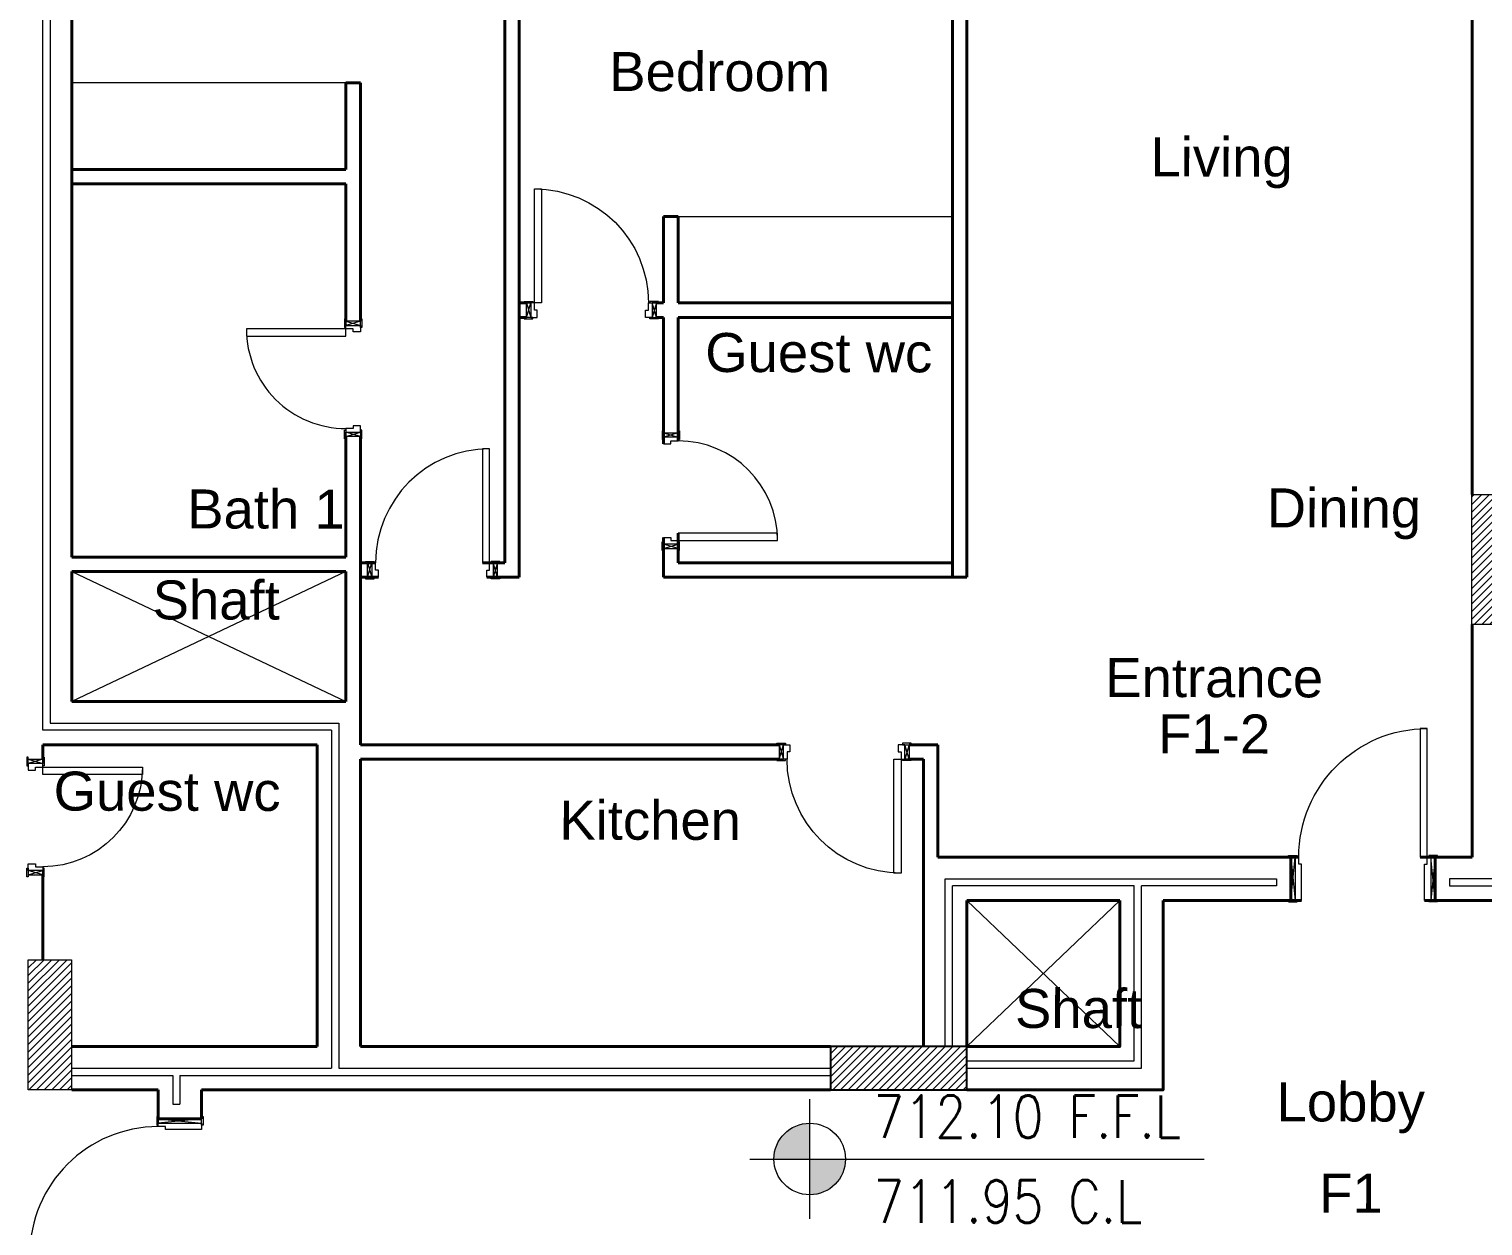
# Model space of a CAD drawing. Header units: metres. Extents: x -322116 to -321123, y -26723 to -26468.
# Drawn here: x -321528.41 to -321518.34, y -26549.2 to -26540.91 of the extents above; entities that cross this region are included whole.
import ezdxf

# ---------------------------------------------------------------- set-up
doc = ezdxf.new("R2010")
doc.units = ezdxf.units.M
doc.header["$LTSCALE"] = 7
doc.header["$MEASUREMENT"] = 0
doc.layers.add('020-HATCH', color=7, linetype='Continuous')
for name, color, linetype, lineweight in [('1363TRXX-AS003$0$A-FLOR-IDEN', 4, 'Continuous', 18), ('A-ANNO-TXT3', 6, 'Continuous', 30), ('A-DOOR', 134, 'Continuous', 18), ('A-FURN-FIXT', 114, 'Continuous', 9), ('A-PATT', 8, 'Continuous', 5), ('A-WALL-BLWO', 7, 'Continuous', 40), ('L-Structure', 5, 'Continuous', 15), ('PATT-CONC', 8, 'Continuous', 9), ('XREF-W09-A-ELEV04$0$A--SECT-TILE', 32, 'Continuous', 5)]:
    doc.layers.add(name, color=color, linetype=linetype, lineweight=lineweight)
doc.styles.add('1363TRXX-AS003$0$EG_SIMPLEX', font='SIMPLEX.shx')
doc.styles.get("Standard").update_dxf_attribs({"font": 'romans.shx', "height": 0.5})

# ---------------------------------------------------------------- blocks, each defined once
blk = doc.blocks.new('*U571')
for p, q in [((-250, -50), (-220, -150)), ((-250, -150), (-220, -50)), ((550, -50), (520, -150)), ((550, -150), (520, -50))]:
    blk.add_line(p, q)
for points in [[(445, 640), (445, -50), (495, -50), (495, 640)], [(-265, -40), (-205, -40), (-205, -50), (-265, -50)], [(-220, -150), (-250, -150), (-250, -50), (-220, -50)], [(-195, -50), (-220, -50), (-220, -150), (-175, -150), (-175, -100), (-195, -100), (-195, -50)], [(495, -50), (520, -50), (520, -150), (475, -150), (475, -100), (495, -100), (495, -50)], [(565, -40), (505, -40), (505, -50), (565, -50)], [(520, -150), (550, -150), (550, -50), (520, -50)], [(-265, -160), (-205, -160), (-205, -150), (-265, -150)], [(565, -160), (505, -160), (505, -150), (565, -150)]]:
    blk.add_lwpolyline(points, close=True)
blk.add_arc((495, -50), 690, 90, 180)
blk = doc.blocks.new('*U64')
for p, q in [((-200, 0), (-170, -300)), ((-200, -300), (-170, 0)), ((800, 0), (770, -300)), ((800, -300), (770, 0))]:
    blk.add_line(p, q)
for points in [[(-95, 890), (-95, 0), (-145, 0), (-145, 890)], [(-215, 10), (-155, 10), (-155, 0), (-215, 0)], [(-170, -300), (-200, -300), (-200, 0), (-170, 0)], [(-145, 0), (-170, 0), (-170, -300), (-125, -300), (-125, -50), (-145, -50), (-145, 0)], [(745, 0), (770, 0), (770, -300), (725, -300), (725, -50), (745, -50), (745, 0)], [(815, 10), (755, 10), (755, 0), (815, 0)], [(770, -300), (800, -300), (800, 0), (770, 0)], [(-215, -310), (-155, -310), (-155, -300), (-215, -300)], [(815, -310), (755, -310), (755, -300), (815, -300)]]:
    blk.add_lwpolyline(points, close=True)
blk.add_arc((-145, 0), 890, 0, 90)
blk = doc.blocks.new('*U575')
for p, q in [((-200, 0), (-170, -300)), ((-200, -300), (-170, 0)), ((800, 0), (770, -300)), ((800, -300), (770, 0))]:
    blk.add_line(p, q)
for points in [[(-95, 890), (-95, 0), (-145, 0), (-145, 890)], [(-215, 10), (-155, 10), (-155, 0), (-215, 0)], [(-170, -300), (-200, -300), (-200, 0), (-170, 0)], [(-145, 0), (-170, 0), (-170, -300), (-125, -300), (-125, -50), (-145, -50), (-145, 0)], [(745, 0), (770, 0), (770, -300), (725, -300), (725, -50), (745, -50), (745, 0)], [(815, 10), (755, 10), (755, 0), (815, 0)], [(770, -300), (800, -300), (800, 0), (770, 0)], [(-215, -310), (-155, -310), (-155, -300), (-215, -300)], [(815, -310), (755, -310), (755, -300), (815, -300)]]:
    blk.add_lwpolyline(points, close=True)
blk.add_arc((-145, 0), 890, 0, 90)
blk = doc.blocks.new('*U572')
for p, q in [((-350, -50), (-320, -150)), ((-350, -150), (-320, -50)), ((550, -50), (520, -150)), ((550, -150), (520, -50))]:
    blk.add_line(p, q)
for points in [[(445, 740), (445, -50), (495, -50), (495, 740)], [(-365, -40), (-305, -40), (-305, -50), (-365, -50)], [(-320, -150), (-350, -150), (-350, -50), (-320, -50)], [(-295, -50), (-320, -50), (-320, -150), (-275, -150), (-275, -100), (-295, -100), (-295, -50)], [(495, -50), (520, -50), (520, -150), (475, -150), (475, -100), (495, -100), (495, -50)], [(565, -40), (505, -40), (505, -50), (565, -50)], [(520, -150), (550, -150), (550, -50), (520, -50)], [(-365, -160), (-305, -160), (-305, -150), (-365, -150)], [(565, -160), (505, -160), (505, -150), (565, -150)]]:
    blk.add_lwpolyline(points, close=True)
blk.add_arc((495, -50), 790, 90, 180)
blk = doc.blocks.new('building')
at = {"layer": 'A-FURN-FIXT'}
for p, q in [((-321721.2118, -26541.2831), (-321723.1118, -26541.2831)), ((-321718.9118, -26542.2081), (-321717.0118, -26542.2081))]:
    blk.add_line(p, q, dxfattribs=at)
at = {"layer": 'A-PATT'}
for p, q in [((-321716.9118, -26547.9581), (-321715.8518, -26546.9456)), ((-321715.8518, -26547.9581), (-321716.9118, -26546.9456))]:
    blk.add_line(p, q, dxfattribs=at)
for points in [[(-321721.2118, -26544.6679), (-321723.1118, -26545.5679)], [(-321723.1118, -26544.6679), (-321721.2118, -26545.5679)]]:
    blk.add_lwpolyline(points, dxfattribs=at)
at = {"layer": 'A-WALL-BLWO'}
for p, q in [((-321720.1118, -26538.1081), (-321720.1118, -26544.6081)), ((-321723.1118, -26538.8081), (-321723.1118, -26544.5679)), ((-321713.4118, -26538.8081), (-321713.4118, -26544.1348)), ((-321720.0118, -26539.1581), (-321720.0118, -26544.7081)), ((-321717.0118, -26539.3081), (-321717.0118, -26544.7081)), ((-321716.9118, -26539.3081), (-321716.9118, -26544.7081)), ((-321721.2118, -26541.2831), (-321721.1118, -26541.2831)), ((-321721.2118, -26541.8831), (-321721.2118, -26541.2831)), ((-321721.1118, -26542.9331, 0), (-321721.1118, -26541.2831)), ((-321723.1118, -26541.8831), (-321721.2118, -26541.8831)), ((-321723.1118, -26541.9831), (-321721.2118, -26541.9831)), ((-321721.2118, -26542.9331), (-321721.2118, -26541.9831)), ((-321719.0118, -26542.2081), (-321719.0118, -26542.8081)), ((-321718.9118, -26542.2081), (-321719.0118, -26542.2081)), ((-321718.9118, -26542.2081), (-321718.9118, -26542.8081)), ((-321719.9618, -26542.8081), (-321720.0118, -26542.8081)), ((-321719.0118, -26542.8081), (-321719.0618, -26542.8081)), ((-321717.0118, -26542.8081), (-321718.9118, -26542.8081)), ((-321719.9618, -26542.9081), (-321720.0118, -26542.9081)), ((-321719.0118, -26542.9081), (-321719.0618, -26542.9081)), ((-321719.0118, -26542.9081), (-321719.0118, -26543.7831)), ((-321718.9118, -26542.9081), (-321718.9118, -26543.7631)), ((-321717.0118, -26542.9081), (-321718.9118, -26542.9081)), ((-321721.2118, -26544.5679), (-321721.2118, -26543.7331)), ((-321721.1118, -26545.8679), (-321721.1118, -26543.7331)), ((-321718.9118, -26544.4031), (-321718.9118, -26544.6081)), ((-321719.0118, -26544.4331), (-321719.0118, -26544.7081)), ((-321721.2118, -26544.5679), (-321723.1118, -26544.5679)), ((-321721.1118, -26544.6081), (-321721.0068, -26544.6081)), ((-321720.2668, -26544.6081), (-321720.1118, -26544.6081)), ((-321717.0118, -26544.6081), (-321718.9118, -26544.6081)), ((-321721.2118, -26544.6679), (-321723.1118, -26544.6679)), ((-321723.1118, -26544.6679), (-321723.1118, -26545.5679)), ((-321721.2118, -26545.5679), (-321721.2118, -26544.6679)), ((-321721.1118, -26544.7081), (-321720.9868, -26544.7081)), ((-321720.2368, -26544.7081), (-321720.0118, -26544.7081)), ((-321719.0118, -26544.7081), (-321716.9118, -26544.7081)), ((-321713.4118, -26545.0348), (-321713.4118, -26546.6456)), ((-321723.1118, -26545.5679), (-321721.2118, -26545.5679)), ((-321721.4118, -26545.8679), (-321723.3121, -26545.8679)), ((-321721.4118, -26545.8679), (-321721.4118, -26547.9581, 0)), ((-321718.2118, -26545.8679), (-321721.1118, -26545.8679)), ((-321717.1118, -26545.8679), (-321717.3118, -26545.8679)), ((-321717.1118, -26546.6456), (-321717.1118, -26545.8679)), ((-321721.1118, -26545.9679, 0), (-321721.1118, -26547.9581, 0)), ((-321718.2118, -26545.9679), (-321721.1118, -26545.9679)), ((-321717.2118, -26545.9679), (-321717.3118, -26545.9679)), ((-321717.2118, -26546.6456), (-321717.2118, -26545.9679)), ((-321717.2118, -26547.9581), (-321717.2118, -26546.6456)), ((-321717.1118, -26546.6456), (-321714.6124, -26546.6456)), ((-321714.6674, -26546.9456, 0), (-321714.6674, -26546.6456, 0)), ((-321713.7724, -26546.6456), (-321713.4118, -26546.6456, 0)), ((-321713.6674, -26546.9456, 0), (-321713.6674, -26546.6456, 0)), ((-321716.9118, -26546.9456), (-321715.8518, -26546.9456)), ((-321716.9118, -26547.9581), (-321716.9118, -26546.9456)), ((-321715.5518, -26546.9456), (-321714.5924, -26546.9456)), ((-321713.7424, -26546.9456), (-321712.8416, -26546.9456)), ((-321721.4118, -26547.9581), (-321723.1118, -26547.9581)), ((-321721.1118, -26547.9581), (-321717.8563, -26547.9581)), ((-321723.1118, -26548.2581), (-321722.5118, -26548.2581)), ((-321722.5118, -26548.2581, 0), (-321722.5118, -26548.4581, 0)), ((-321722.2118, -26548.2581, 0), (-321722.2118, -26548.4581, 0)), ((-321722.2118, -26548.2581, 0), (-321717.8563, -26548.2581, 0)), ((-321722.5118, -26548.4581, 0), (-321722.2118, -26548.4581, 0))]:
    blk.add_line(p, q, dxfattribs=at)
for points in [[(-321723.3121, -26545.8679), (-321723.312, -26545.9679)], [(-321723.312, -26546.7679), (-321723.3119, -26547.3581)], [(-321716.9118, -26548.2581), (-321715.5518, -26548.2581), (-321715.5518, -26546.9456)], [(-321716.9118, -26547.9581), (-321715.8518, -26547.9581), (-321715.8518, -26546.9456)]]:
    blk.add_lwpolyline(points, dxfattribs=at)
at = {"layer": 'XREF-W09-A-ELEV04$0$A--SECT-TILE'}
for p, q in [((-321723.3118, -26545.7679, 0), (-321723.3118, -26538.8081)), ((-321723.2618, -26538.8081), (-321723.2618, -26545.7179)), ((-321723.2618, -26545.7179), (-321721.2618, -26545.7179)), ((-321721.2618, -26545.7179, 0), (-321721.2618, -26548.1081, 0)), ((-321721.3118, -26545.7679, 0), (-321723.3118, -26545.7679, 0)), ((-321721.3118, -26545.7679, 0), (-321721.3118, -26548.1081, 0)), ((-321717.0618, -26547.9581), (-321717.0618, -26546.7956)), ((-321717.0118, -26547.9581), (-321717.0118, -26546.8456)), ((-321723.1118, -26548.1081), (-321721.3118, -26548.1081)), ((-321721.2618, -26548.1081), (-321717.8563, -26548.1081)), ((-321723.1118, -26548.1581), (-321722.4118, -26548.1581)), ((-321722.4118, -26548.1581, 0), (-321722.4118, -26548.3581, 0)), ((-321722.3618, -26548.1581, 0), (-321722.3618, -26548.3581, 0)), ((-321722.3618, -26548.1581), (-321717.8563, -26548.1581)), ((-321722.4118, -26548.3581, 0), (-321722.3618, -26548.3581, 0))]:
    blk.add_line(p, q, dxfattribs=at)
for points in [[(-321713.2618, -26545.0348), (-321713.2618, -26546.7956), (-321713.5674, -26546.7956), (-321713.5674, -26546.8456), (-321712.9416, -26546.8456)], [(-321717.0618, -26546.7956), (-321714.7674, -26546.7956), (-321714.7674, -26546.8456), (-321715.7018, -26546.8456)], [(-321715.7518, -26546.8456), (-321717.0118, -26546.8456)], [(-321716.9118, -26548.1081), (-321715.7018, -26548.1081), (-321715.7018, -26546.8456)], [(-321716.9118, -26548.0581), (-321715.7518, -26548.0581), (-321715.7518, -26546.8456)]]:
    blk.add_lwpolyline(points, dxfattribs=at)
at = {"layer": 'A-DOOR', "extrusion": (-1.49774e-07, 5.54664e-07, -1), "xscale": 0.0010000000000001, "yscale": 0.0010000000000001, "zscale": -0.001, "rotation": 359.9999999999952}
blk.add_blockref('*U572', (321719.4118, -26542.7581, 0.0335), dxfattribs=at)
at = {"layer": 'A-DOOR', "extrusion": (5.54664e-07, -1.49774e-07, 1), "xscale": 0.001, "yscale": 0.001, "zscale": 0.001, "rotation": 90.00000154867394}
blk.add_blockref('*U571', (-321721.2618, -26543.4831, -0.1745), dxfattribs=at)
at = {"layer": 'A-DOOR', "extrusion": (-5.54664e-07, 1.49774e-07, 1), "xscale": 0.001, "yscale": 0.001, "zscale": 0.001, "rotation": 270.000001548674}
blk.add_blockref('*U571', (-321718.8618, -26543.9581, 0.1745), dxfattribs=at)
at = {"layer": 'A-DOOR', "extrusion": (-1.49774e-07, -5.54664e-07, 1), "xscale": 0.001, "yscale": 0.001, "zscale": 0.001, "rotation": 359.9999999999952}
blk.add_blockref('*U572', (-321720.7118, -26544.5581, 0.0629), dxfattribs=at)
at = {"layer": 'A-DOOR', "extrusion": (-5.54664e-07, 1.49774e-07, -1), "xscale": 0.001, "yscale": 0.001, "zscale": -0.001, "rotation": 359.9999999999952}
blk.add_blockref('*U575', (321713.8674, -26546.6456, 0.1745), dxfattribs=at)
at = {"layer": 'A-DOOR', "extrusion": (-1.49774e-07, 5.54664e-07, 1), "xscale": -0.0010000000000001, "yscale": 0.001, "zscale": 0.001, "rotation": 180}
blk.add_blockref('*U572', (-321717.8618, -26546.0179, 0.0335), dxfattribs=at)
at = {"layer": 'A-DOOR', "extrusion": (5.54664e-07, 1.49774e-07, -1), "xscale": 0.0010000000000001, "yscale": 0.0010000000000001, "zscale": -0.001, "rotation": 90}
blk.add_blockref('*U571', (321723.2621, -26546.5179, -0.1824), dxfattribs=at)
at = {"layer": 'A-DOOR', "extrusion": (1.49774e-07, -5.54664e-07, 1), "xscale": 0.0010000000000002, "yscale": 0.0010000000000002, "zscale": 0.0010000000000002, "rotation": 90}
blk.add_blockref('*U64', (-321722.5118, -26549.2581, -0.0335), dxfattribs=at)
at = {"layer": 'A-ANNO-TXT3', "lineweight": 5, "char_height": 0.27, "attachment_point": 1, "rotation": 359.90083}
for s, width, heights, insert in [('\\A1;{\\fArial Unicode MS|b0|i0|c0|p34;Bedroom }', 1.423931, [0.4674], (-321719.3879, -26541.0698)), ('\\A1;{\\fArial Unicode MS|b0|i0|c0|p34;Guest wc}', 2.566172, [1.9732], (-321718.7231, -26543.016, 0)), ('\\A1;{\\fArial Unicode MS|b0|i0|c0|p34;Bath 1}', 2.985678, [1.4075], (-321722.311, -26544.0996)), ('\\A1;{\\fArial Unicode MS|b0|i0|c0|p34;Dining}', 1.423931, [0.4674], (-321714.8339, -26544.0923, 0)), ('\\A1;{\\fArial Unicode MS|b0|i0|c0|p34;Shaft}', 2.985678, [1.4075], (-321722.5506, -26544.7297)), ('\\A1;{\\fArial Unicode MS|b0|i0|c0|p34;Entrance}', 1.423931, [0.4674], (-321715.9524, -26545.2673, 0)), ('\\A1;{\\fArial Unicode MS|b0|i0|c0|p34;Guest wc}', 2.566172, [1.9732], (-321723.2364, -26546.0538, 0)), ('\\A1;{\\fArial Unicode MS|b0|i0|c0|p34;Kitchen}', 1.423931, [0.4674], (-321719.7336, -26546.2549)), ('\\A1;{\\fArial Unicode MS|b0|i0|c0|p34;Shaft}', 2.985678, [1.4075], (-321716.5773, -26547.5591)), ('\\A1;{\\fArial Unicode MS|b0|i0|c0|p34;Lobby}', 1.423931, [0.4674], (-321714.7659, -26548.2065))]:
    blk.add_mtext_dynamic_manual_height_columns(s, width=width, gutter_width=3.0774, heights=heights, dxfattribs=dict(at, insert=insert))
at = {"layer": 'A-ANNO-TXT3', "lineweight": 5, "insert": (-321715.6394, -26541.6615, 0), "char_height": 0.27, "width": 5.925218, "attachment_point": 1, "rotation": 359.90083}
blk.add_mtext('\\A1;{\\fArial Unicode MS|b0|i0|c0|p34;Living\\P}', dxfattribs=at)
blk = doc.blocks.new('1363TRXX-AS003$0$TAG-LEV-PL1')
h = blk.add_hatch(color=256)
h.paths.add_polyline_path([(0, 168.7, 0.414214), (-168.8, 0), (0, 0)])
h.paths.add_polyline_path([(168.7, 0), (0, 0), (0, -168.8, 0.414214)])
for p, q in [((0, -281.3), (0, 281.3)), ((-281.3, 0), (1859, 0))]:
    blk.add_line(p, q)
blk.add_circle((0, 0), 168.7)
at = {"style": '1363TRXX-AS003$0$EG_SIMPLEX', "width": 0.85}
for tag, p in [('F.F.L.', (450, 150)), ('C.L.', (450, -450))]:
    blk.add_attdef(tag, p, '', height=300, dxfattribs=at)
blk = doc.blocks.new('block')
at = {"layer": 'PATT-CONC', "transparency": 33554610}
h = blk.add_hatch(dxfattribs=at)
h.set_pattern_fill('ANSI31', color=8, scale=0.3)
h.set_pattern_definition([(45, (195, 0), (-0.0265165042945, 0.0265165042945), [])])
h.paths.add_polyline_path([(-321663.329, -26546.458), (-321663.329, -26546.758), (-321664.229, -26546.758), (-321664.229, -26546.458)])
h.paths.add_polyline_path([(-321642.229, -26538.808), (-321641.929, -26538.808), (-321641.929, -26537.808), (-321642.229, -26537.808)])
h.paths.add_polyline_path([(-321648.412, -26538.808), (-321648.112, -26538.808), (-321648.112, -26537.808), (-321648.412, -26537.808)])
h.paths.add_polyline_path([(-321652.212, -26539.308), (-321651.912, -26539.308), (-321651.912, -26538.508), (-321652.212, -26538.508)])
h.paths.add_polyline_path([(-321658.412, -26538.808), (-321658.112, -26538.808), (-321658.112, -26537.808), (-321658.412, -26537.808)])
h.paths.add_polyline_path([(-321658.412, -26547.358), (-321658.112, -26547.358), (-321658.112, -26548.258), (-321658.412, -26548.258)])
h.paths.add_polyline_path([(-321648.413, -26544.135), (-321648.113, -26544.135), (-321648.113, -26545.035), (-321648.413, -26545.035)])
h.paths.add_polyline_path([(-321664.612, -26538.708), (-321664.312, -26538.708), (-321664.312, -26537.808), (-321664.612, -26537.808)])
h.paths.add_polyline_path([(-321640.802, -26544.135), (-321641.102, -26544.135), (-321641.102, -26545.035), (-321640.802, -26545.035)])
h.paths.add_polyline_path([(-321651.912, -26547.958), (-321652.856, -26547.958), (-321652.856, -26548.258), (-321651.912, -26548.258)])
at = {"layer": '020-HATCH', "color": 5}
blk.add_lwpolyline([(-321651.912, -26547.958), (-321652.856, -26547.958), (-321652.856, -26548.258), (-321651.912, -26548.258)], close=True, dxfattribs=at)
at = {"layer": 'L-Structure'}
for points in [[(-321648.413, -26544.135), (-321648.113, -26544.135), (-321648.113, -26545.035), (-321648.413, -26545.035)], [(-321658.412, -26547.358), (-321658.112, -26547.358), (-321658.112, -26548.258), (-321658.412, -26548.258)]]:
    blk.add_lwpolyline(points, close=True, dxfattribs=at)

msp = doc.modelspace()

# ---------------------------------------------------------------- block references
at = {"layer": '1363TRXX-AS003$0$A-FLOR-IDEN'}
ref = msp.add_blockref('1363TRXX-AS003$0$TAG-LEV-PL1', (-321522.9999, -26548.7372), dxfattribs=dict(at, xscale=0.0014700000362087, yscale=0.0014700000362087, zscale=0.0014700000362087))
ref.add_attrib('C.L.', '711.95 C.L', (-321522.5589, -26549.1782), dxfattribs={"layer": '0', "height": 0.294, "rotation": 360, "style": '1363TRXX-AS003$0$EG_SIMPLEX', "width": 0.85})
ref.add_attrib('F.F.L.', '712.10 F.F.L', (-321522.5589, -26548.5902), dxfattribs={"layer": '0', "height": 0.294, "rotation": 360, "style": '1363TRXX-AS003$0$EG_SIMPLEX', "width": 0.85})
at = {"layer": 'A-WALL-BLWO'}
for name, p in [('building', (195, 0)), ('block', (130, 0))]:
    msp.add_blockref(name, p, dxfattribs=at)

# ---------------------------------------------------------------- texts
at = {"layer": 'A-ANNO-TXT3', "lineweight": 5, "char_height": 0.27, "attachment_point": 1, "rotation": 359.90083}
for s, insert in [('\\A1;{\\fArial Unicode MS|b0|i0|c0|p34;F1-2}', (-321520.5856, -26545.6573)), ('\\A1;{\\fArial Unicode MS|b0|i0|c0|p34;F1}', (-321519.4704, -26548.8389))]:
    msp.add_mtext_dynamic_manual_height_columns(s, width=4.735794, gutter_width=3.0774, heights=[1.9622], dxfattribs=dict(at, insert=insert))

doc.saveas('drawing.dxf')
